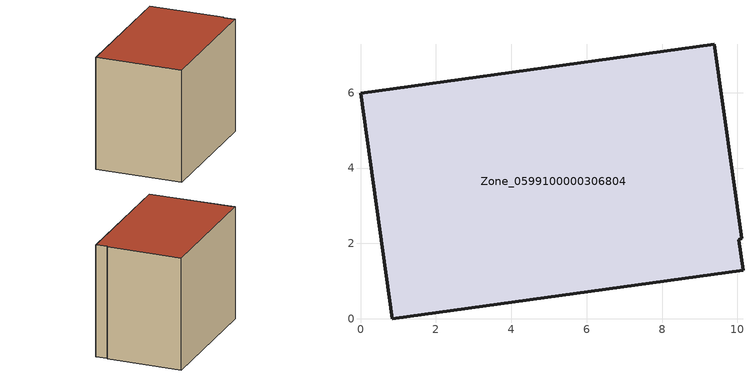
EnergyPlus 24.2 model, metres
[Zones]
Zone_0599100000306804
 floor ground (C_G): 10.11,2.13 10.03,2.1 10.15,1.29 0.84,0 0,5.98 9.39,7.28 z0
 wall outside (C_F): 10.11,2.13 9.39,7.28 0,5.98 0.84,0 10.15,1.29 10.03,2.1 10.11,2.13 z0:7.9
 roof outside (C_R): 10.03,2.1 10.11,2.13 9.39,7.28 0,5.98 0.84,0 10.15,1.29 z7.9
[BUILDING]
Pand.0599100000306804: North Axis=0; Terrain=City; Loads Convergence Tolerance Value=0.04; Temperature Convergence Tolerance Value=0.4; Solar Distribution=FullExterior; Maximum Number of Warmup Days=25; Minimum Number of Warmup Days=1
[Site:Location]
Rotterdam.The.Hague.AP_ZH_NLD Design_Conditions: Latitude=51.96; Longitude=4.45; Time Zone=1; Elevation=-4.5
[SITE:GROUNDTEMPERATURE:BUILDINGSURFACE]
18, 18, 18, 18, 18, 18, 18, 18, 18, 18, 18, 18
[MATERIAL] Thermal Absorptance=0.9; Solar Absorptance=0.7; Visible Absorptance=0.7
Name | Roughness | Thickness | Conductivity | Density | Specific Heat
G.TI.1975-1991 | MediumSmooth | 0.15 | 0.288461 | 540 | 1210
F.TI.1975-1991 | Rough | 0.3 | 0.230769 | 1920 | 840
R.TI.1975-1991 | MediumRough | 0.2 | 0.153846 | 1500 | 1000
[CONSTRUCTION]
C_G: G.TI.1975-1991
C_F: F.TI.1975-1991
C_R: R.TI.1975-1991
[ZONE]
Zone_0599100000306804: Type=1; Multiplier=1; Ceiling Height=Autocalculate; Volume=Autocalculate; Floor Area=autocalculate; Part of Total Floor Area=Yes
[ZONEINFILTRATION:DESIGNFLOWRATE]
Infil_Zone_0599100000306804: Zone or ZoneList or Space or SpaceList=Zone_0599100000306804; Schedule=AlwaysOn; Design Flow Rate Calculation Method=Flow/Area; Flow Rate per Floor Area=0.003; Constant Term Coefficient=1; Temperature Term Coefficient=0; Velocity Term Coefficient=0; Velocity Squared Term Coefficient=0
[HVACTEMPLATE:ZONE:IDEALLOADSAIRSYSTEM]
Zone_0599100000306804: Maximum Heating Supply Air Temperature=50; Minimum Cooling Supply Air Temperature=13; Maximum Heating Supply Air Humidity Ratio=0.0156; Minimum Cooling Supply Air Humidity Ratio=0.0077; Heating Limit=NoLimit; Cooling Limit=NoLimit; Dehumidification Control Type=ConstantSensibleHeatRatio; Cooling Sensible Heat Ratio=0.7; Dehumidification Setpoint=60; Humidification Control Type=None; Humidification Setpoint=30; Outdoor Air Method=None; Outdoor Air Flow Rate per Person=0.00944; Outdoor Air Flow Rate per Zone Floor Area=0; Outdoor Air Flow Rate per Zone=0; Demand Controlled Ventilation Type=None; Outdoor Air Economizer Type=NoEconomizer; Heat Recovery Type=None; Sensible Heat Recovery Effectiveness=0.7; Latent Heat Recovery Effectiveness=0.65
[ZONECONTROL:THERMOSTAT]
ThermostatControl_Zone_0599100000306804: Zone or ZoneList=Zone_0599100000306804; Control Type Schedule=DualSetpointControlType; Control 1=Thermostat_Zone_0599100000306804; Temperature Difference Between Cutout And Setpoint=0
[THERMOSTATSETPOINT:DUALSETPOINT]
Thermostat_Zone_0599100000306804: Heating Setpoint Temperature Schedule=HeatingSetpoint_Zone_0599100000306804; Cooling Setpoint Temperature Schedule=CoolingSetpoint_Zone_0599100000306804
[SCHEDULE:COMPACT]
HeatingSetpoint_Zone_0599100000306804: Through: 12/31, For: AllDays, Until: 24:00, 21
CoolingSetpoint_Zone_0599100000306804: Through: 12/31, For: AllDays, Until: 24:00, 24
DualSetpointControlType: Through: 12/31, For: AllDays, Until: 24:00, 4
AlwaysOn: Through: 12/31, For: AllDays, Until: 24:00, 1
